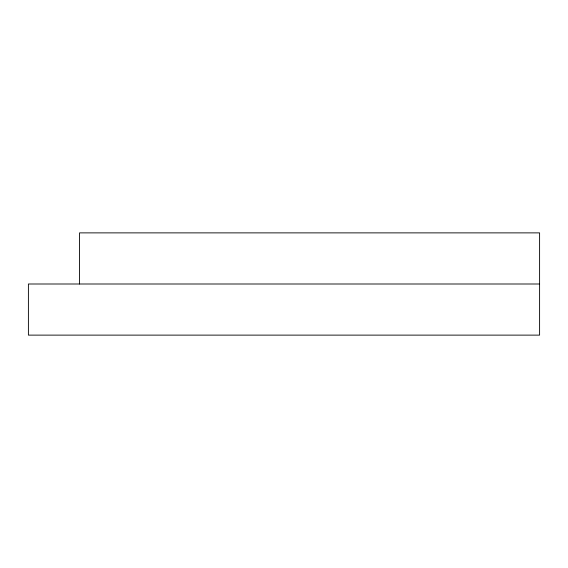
<?xml version="1.0" encoding="UTF-8"?>
<svg xmlns="http://www.w3.org/2000/svg" width="568" height="568" viewBox="0 0 568 568"><rect width="100%" height="100%" fill="white"/><g stroke="black" fill="none" stroke-linecap="round" stroke-linejoin="round"><path stroke-width="0.85" d="M539.6 284L28.4 284L28.4 335.12L539.6 335.12L539.6 232.88L79.52 232.88L79.52 284"/></g></svg>
